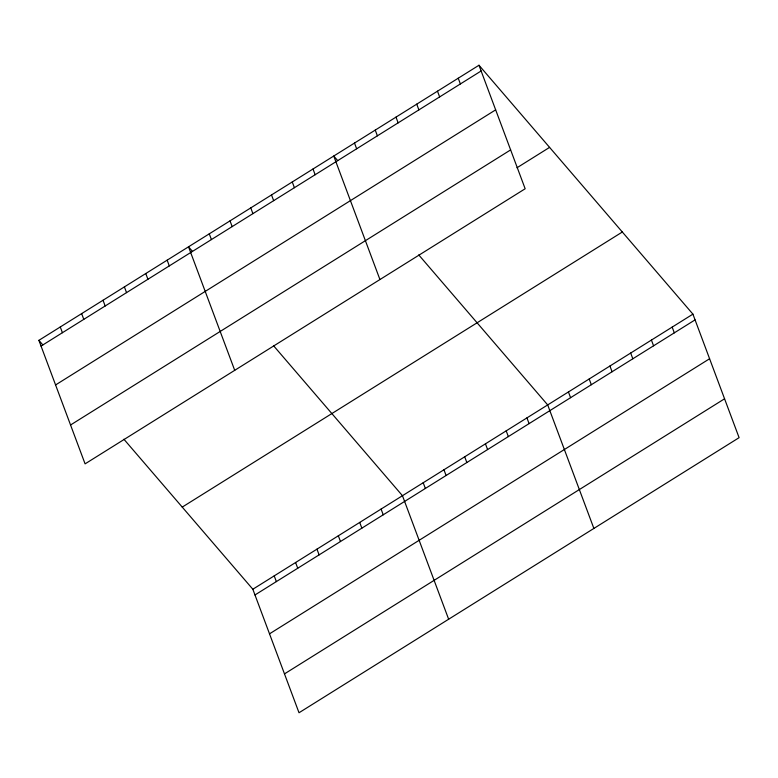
<?xml version="1.0" encoding="UTF-8"?>
<svg xmlns="http://www.w3.org/2000/svg" width="778" height="778" viewBox="0 0 778 778"><rect width="100%" height="100%" fill="white"/><g stroke="black" fill="none" stroke-linecap="round" stroke-linejoin="round"><path stroke-width="1.17" d="M478.985 65.245L525.16 188.762L85.084 463.863L38.9 340.336L478.985 65.245L692.916 314.137L739.1 437.664L299.015 712.755L252.84 589.238L123.897 439.22M41.04 346.074L481.125 70.983M55.578 384.945L495.654 109.854M70.545 424.992L510.631 149.901M516.981 167.766L549.579 147.382M182.237 507.1L622.322 232.009M252.84 589.238L692.916 314.137M254.98 594.966L695.065 319.875M269.509 633.837L709.594 358.746M284.485 673.884L724.571 398.793M337.681 160.589L333.752 156.028L379.936 279.545M418.749 254.912L547.693 404.92L593.877 528.437M192.448 251.372L188.529 246.811L234.713 370.328M273.525 345.695L402.459 495.703L448.643 619.22M38.9 340.336L42.819 344.907M672.173 327.11L674.312 332.838M651.429 340.074L653.569 345.811M630.676 353.047L632.825 358.775M609.933 366.01L612.072 371.748M589.189 378.983L591.329 384.711M458.232 78.218L460.382 83.946M568.436 391.956L570.585 397.684M437.489 91.182L439.628 96.919M416.745 104.155L418.885 109.883M526.939 417.893L529.089 423.621M395.992 117.118L398.142 122.856M506.196 430.856L508.345 436.594M375.249 130.091L377.388 135.819M485.453 443.83L487.592 449.558M354.505 143.055L356.645 148.793M464.699 456.793L466.849 462.531M443.956 469.766L446.095 475.494M313.009 169.001L315.148 174.729M423.213 482.73L425.352 488.467M292.265 181.964L294.405 187.702M271.512 194.938L273.661 200.666M381.084 509.065L383.233 514.793M250.769 207.901L252.908 213.639M359.708 522.427L361.858 528.155M230.025 220.874L232.165 226.602M338.333 535.789L340.482 541.517M209.272 233.838L211.422 239.575M316.967 549.151L319.106 554.879M295.591 562.513L297.731 568.241M167.153 260.173L169.293 265.901M274.216 575.876L276.355 581.604M145.778 273.535L147.917 279.263M124.402 286.897L126.542 292.625M103.027 300.259L105.166 305.987M81.651 313.622L83.791 319.35M60.276 326.974L62.415 332.712"/></g></svg>
